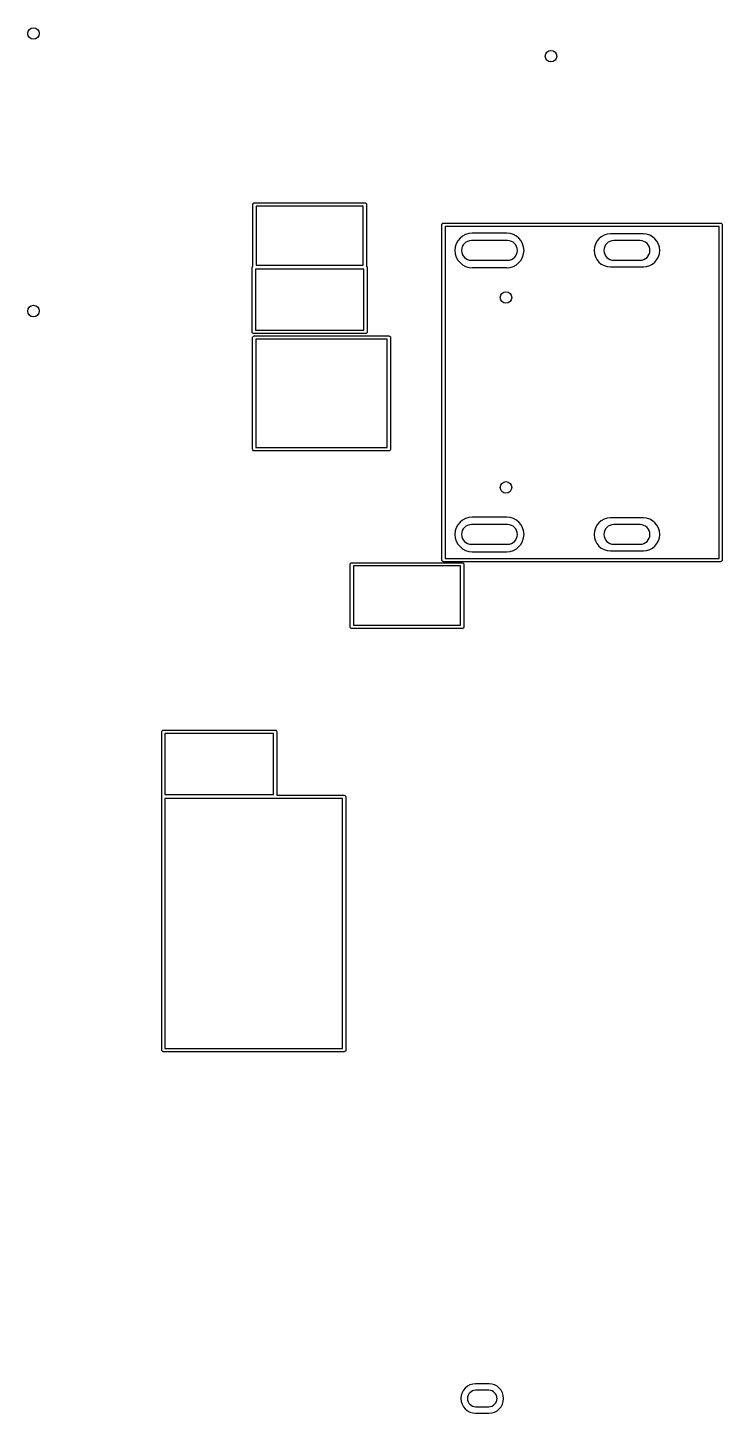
# Model space of a CAD drawing. Header units: inches. Extents: x 0.38 to 5.4, y 0.12 to 3.23.
# Drawn here: x 4.563 to 5.395, y 1.465 to 3.124 of the extents above; entities that cross this region are included whole.
import ezdxf

# ---------------------------------------------------------------- set-up
doc = ezdxf.new("R2010")
doc.units = ezdxf.units.IN
doc.header["$MEASUREMENT"] = 0
doc.layers.add('BLACK', color=250, linetype='CONTINUOUS')

msp = doc.modelspace()

# ---------------------------------------------------------------- linework, layer by layer
at = {"layer": 'BLACK', "linetype": 'CONTINUOUS'}
for p, q in [((4.8329, 2.9124), (4.8331, 2.9132)), ((4.8329, 2.8382), (4.8329, 2.9124)), ((4.8331, 2.9132), (4.8341, 2.9143)), ((4.8341, 2.9143), (4.8349, 2.9144)), ((4.8349, 2.9144), (4.9672, 2.9144)), ((4.8369, 2.9105), (4.8369, 2.8396)), ((4.9652, 2.9105), (4.8369, 2.9105)), ((4.9652, 2.8396), (4.9652, 2.9105)), ((4.9672, 2.9144), (4.9679, 2.9143)), ((4.9679, 2.9143), (4.969, 2.9132)), ((4.969, 2.9132), (4.9691, 2.9124)), ((4.9691, 2.9124), (4.9691, 2.8382)), ((5.0593, 2.888), (5.0594, 2.8888)), ((5.0593, 2.4865), (5.0593, 2.888)), ((5.0594, 2.8888), (5.0605, 2.8899)), ((5.0605, 2.8899), (5.0613, 2.89)), ((5.0613, 2.89), (5.3931, 2.89)), ((5.3931, 2.89), (5.3939, 2.8899)), ((5.3939, 2.8899), (5.395, 2.8888)), ((5.395, 2.8888), (5.3951, 2.888)), ((5.3951, 2.888), (5.3951, 2.4865)), ((5.0632, 2.8861), (5.0632, 2.4884)), ((5.3912, 2.8861), (5.0632, 2.8861)), ((5.137, 2.878), (5.0957, 2.878)), ((5.3006, 2.877), (5.2613, 2.877)), ((5.3912, 2.4884), (5.3912, 2.8861)), ((5.138, 2.8691), (5.0947, 2.8691)), ((5.2967, 2.8691), (5.2652, 2.8691)), ((4.8323, 2.8376), (4.8329, 2.8382)), ((4.8369, 2.8396), (4.9652, 2.8396)), ((4.9691, 2.8382), (4.9698, 2.8376)), ((5.0947, 2.8455), (5.138, 2.8455)), ((5.2652, 2.8455), (5.2967, 2.8455)), ((4.8321, 2.8369), (4.8323, 2.8376)), ((4.8321, 2.7597), (4.8321, 2.8369)), ((4.8361, 2.8349), (4.8361, 2.7617)), ((4.966, 2.8349), (4.8361, 2.8349)), ((4.966, 2.7617), (4.966, 2.8349)), ((4.9698, 2.8376), (4.9699, 2.8369)), ((4.9699, 2.8369), (4.9699, 2.7597)), ((5.0957, 2.8367), (5.137, 2.8367)), ((5.2613, 2.8376), (5.3006, 2.8376)), ((4.8323, 2.7589), (4.8321, 2.7597)), ((4.8333, 2.7579), (4.8323, 2.7589)), ((4.8328, 2.7537), (4.8338, 2.7548)), ((4.8341, 2.7577), (4.8333, 2.7579)), ((4.8338, 2.7548), (4.8346, 2.755)), ((4.968, 2.7577), (4.8341, 2.7577)), ((4.8346, 2.755), (4.996, 2.755)), ((4.8361, 2.7617), (4.966, 2.7617)), ((4.9687, 2.7579), (4.968, 2.7577)), ((4.9698, 2.7589), (4.9687, 2.7579)), ((4.9699, 2.7597), (4.9698, 2.7589)), ((4.996, 2.755), (4.9968, 2.7548)), ((4.9968, 2.7548), (4.9978, 2.7537)), ((4.8326, 2.753), (4.8328, 2.7537)), ((4.8326, 2.6191), (4.8326, 2.753)), ((4.8366, 2.751), (4.8366, 2.6211)), ((4.994, 2.751), (4.8366, 2.751)), ((4.994, 2.6211), (4.994, 2.751)), ((4.9978, 2.7537), (4.998, 2.753)), ((4.998, 2.753), (4.998, 2.6191)), ((4.8328, 2.6184), (4.8326, 2.6191)), ((4.8338, 2.6173), (4.8328, 2.6184)), ((4.8346, 2.6172), (4.8338, 2.6173)), ((4.996, 2.6172), (4.8346, 2.6172)), ((4.8366, 2.6211), (4.994, 2.6211)), ((4.9968, 2.6173), (4.996, 2.6172)), ((4.9978, 2.6184), (4.9968, 2.6173)), ((4.998, 2.6191), (4.9978, 2.6184)), ((5.138, 2.529), (5.0947, 2.529)), ((5.137, 2.5378), (5.0957, 2.5378)), ((5.3006, 2.5369), (5.2613, 2.5369)), ((5.2967, 2.529), (5.2652, 2.529)), ((5.0947, 2.5054), (5.138, 2.5054)), ((5.0957, 2.4965), (5.137, 2.4965)), ((5.2613, 2.4975), (5.3006, 2.4975)), ((5.2652, 2.5054), (5.2967, 2.5054)), ((4.9495, 2.4813), (4.9497, 2.4821)), ((4.9495, 2.4065), (4.9495, 2.4813)), ((4.9497, 2.4821), (4.9508, 2.4832)), ((4.9508, 2.4832), (4.9515, 2.4833)), ((4.9515, 2.4833), (5.0838, 2.4833)), ((4.9535, 2.4794), (4.9535, 2.4085)), ((5.0818, 2.4794), (4.9535, 2.4794)), ((5.0594, 2.4857), (5.0593, 2.4865)), ((5.0605, 2.4846), (5.0594, 2.4857)), ((5.0613, 2.4845), (5.0605, 2.4846)), ((5.3931, 2.4845), (5.0613, 2.4845)), ((5.0632, 2.4884), (5.3912, 2.4884)), ((5.0818, 2.4085), (5.0818, 2.4794)), ((5.0838, 2.4833), (5.0846, 2.4832)), ((5.0846, 2.4832), (5.0856, 2.4821)), ((5.0856, 2.4821), (5.0858, 2.4813)), ((5.0858, 2.4813), (5.0858, 2.4065)), ((5.3939, 2.4846), (5.3931, 2.4845)), ((5.395, 2.4857), (5.3939, 2.4846)), ((5.3951, 2.4865), (5.395, 2.4857)), ((4.9497, 2.4058), (4.9495, 2.4065)), ((4.9535, 2.4085), (5.0818, 2.4085)), ((5.0858, 2.4065), (5.0856, 2.4058)), ((4.9508, 2.4047), (4.9497, 2.4058)), ((4.9515, 2.4046), (4.9508, 2.4047)), ((5.0838, 2.4046), (4.9515, 2.4046)), ((5.0846, 2.4047), (5.0838, 2.4046)), ((5.0856, 2.4058), (5.0846, 2.4047)), ((4.7239, 2.2807), (4.724, 2.2815)), ((4.7239, 2.2036), (4.7239, 2.2807)), ((4.724, 2.2815), (4.7251, 2.2826)), ((4.7251, 2.2826), (4.7258, 2.2827)), ((4.7258, 2.2827), (4.8597, 2.2827)), ((4.7278, 2.2788), (4.7278, 2.2056)), ((4.8577, 2.2788), (4.7278, 2.2788)), ((4.8577, 2.2056), (4.8577, 2.2788)), ((4.8597, 2.2827), (4.8604, 2.2826)), ((4.8604, 2.2826), (4.8615, 2.2815)), ((4.8615, 2.2815), (4.8617, 2.2807)), ((4.8617, 2.2807), (4.8617, 2.2048)), ((4.7239, 2.2032), (4.7239, 2.2036)), ((4.7239, 2.2028), (4.7239, 2.2032)), ((4.7239, 1.8996), (4.7239, 2.2028)), ((4.7278, 2.2056), (4.8577, 2.2056)), ((4.7278, 2.2008), (4.7278, 1.9016)), ((4.9404, 2.2008), (4.7278, 2.2008)), ((4.8617, 2.2048), (4.9424, 2.2048)), ((4.9404, 1.9016), (4.9404, 2.2008)), ((4.9424, 2.2048), (4.9431, 2.2046)), ((4.9431, 2.2046), (4.9442, 2.2035)), ((4.9442, 2.2035), (4.9443, 2.2028)), ((4.9443, 2.2028), (4.9443, 1.8996)), ((4.724, 1.8989), (4.7239, 1.8996)), ((4.7251, 1.8978), (4.724, 1.8989)), ((4.7258, 1.8977), (4.7251, 1.8978)), ((4.9424, 1.8977), (4.7258, 1.8977)), ((4.7278, 1.9016), (4.9404, 1.9016)), ((4.9431, 1.8978), (4.9424, 1.8977)), ((4.9442, 1.8989), (4.9431, 1.8978)), ((4.9443, 1.8996), (4.9442, 1.8989)), ((5.1156, 1.5), (5.0998, 1.5)), ((5.1156, 1.4922), (5.0998, 1.4922)), ((5.0998, 1.4725), (5.1156, 1.4725)), ((5.0998, 1.4646), (5.1156, 1.4646))]:
    msp.add_line(p, q, dxfattribs=at)
at = {"layer": 'BLACK'}
for centre in [(4.5703, 3.1172), (4.5703, 3.1172), (5.19, 3.09), (5.19, 3.09), (5.1361, 2.801), (5.1361, 2.801), (4.5703, 2.7847), (4.5703, 2.7847), (5.1361, 2.5735), (5.1361, 2.5735)]:
    msp.add_circle(centre, 0.00689, dxfattribs=at)
for centre, radius, start, end in [((5.0957, 2.8573), 0.0207, 90, 270), ((5.137, 2.8573), 0.0207, 270, 450), ((5.2613, 2.8573), 0.0197, 90, 270), ((5.3006, 2.8573), 0.0197, 270, 450), ((5.0947, 2.8573), 0.0118, 90, 270), ((5.138, 2.8573), 0.0118, 270, 450), ((5.2652, 2.8573), 0.0118, 90, 270), ((5.2967, 2.8573), 0.0118, 270, 450), ((5.0957, 2.5172), 0.0207, 90, 270), ((5.0947, 2.5172), 0.0118, 90, 270), ((5.137, 2.5172), 0.0207, 270, 450), ((5.138, 2.5172), 0.0118, 270, 450), ((5.2613, 2.5172), 0.0197, 90, 270), ((5.2652, 2.5172), 0.0118, 90, 270), ((5.2967, 2.5172), 0.0118, 270, 450), ((5.3006, 2.5172), 0.0197, 270, 450), ((5.0998, 1.4823), 0.0177, 90, 270), ((5.1156, 1.4823), 0.0177, -90, 90), ((5.0998, 1.4823), 0.00984, 90, 270), ((5.1156, 1.4823), 0.00984, -90, 90)]:
    msp.add_arc(centre, radius, start, end, dxfattribs=at)

doc.saveas('drawing.dxf')
